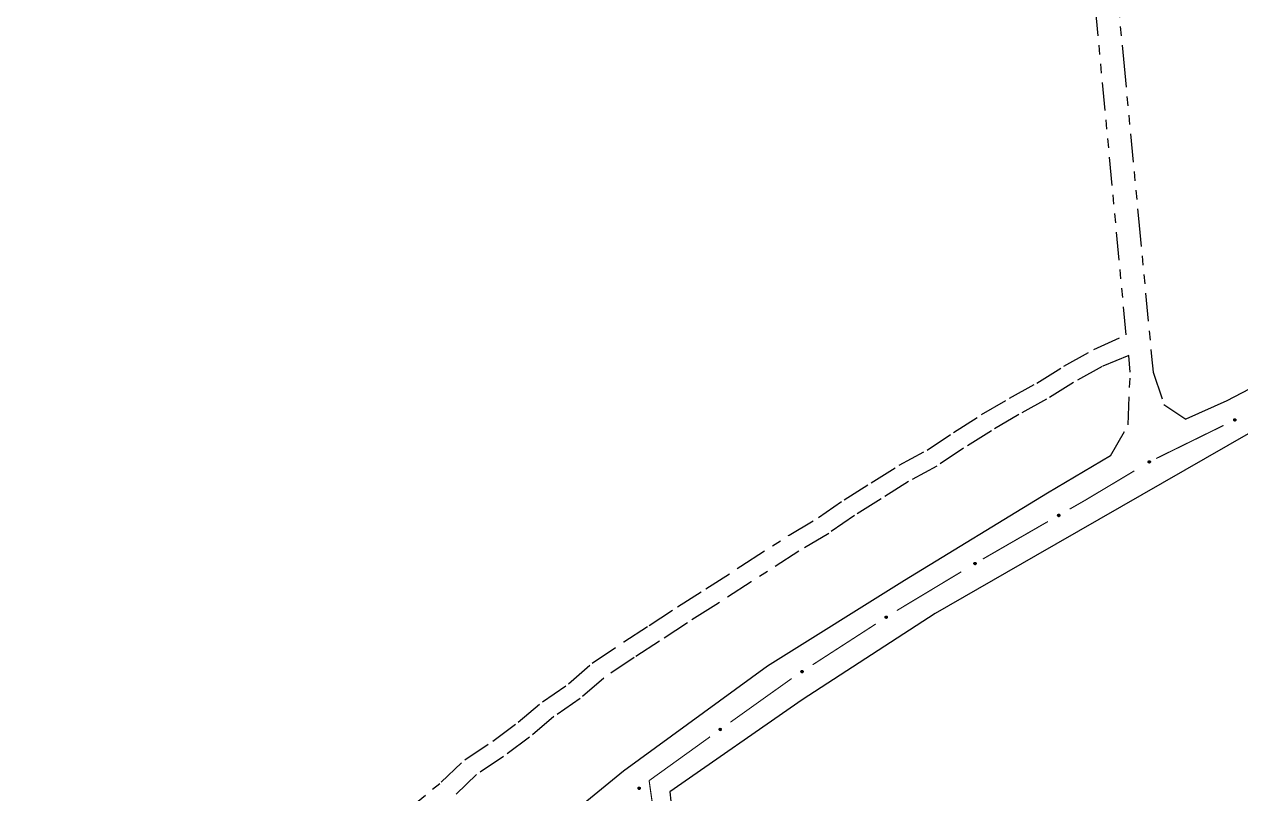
# Model space of a CAD drawing. Extents: x 211453 to 215163, y 4877397 to 4881305.
# Drawn here: x 214344 to 214538.2, y 4879964.3 to 4880087.2 of the extents above; entities that cross this region are included whole.
import ezdxf

# ---------------------------------------------------------------- set-up
doc = ezdxf.new("R2010")
doc.units = 0
doc.header["$LTSCALE"] = 1.5
doc.header["$MEASUREMENT"] = 0
doc.linetypes.add('TRACO_25', pattern=[8, 3, -1, 1, -1, 1, -1])
for name, color, linetype in [('SV-EIXO-ROD-ESTR', 7, 'CONTINUOUS'), ('SV-EIXO-RUA-N-PAV', 6, 'CONTINUOUS'), ('SV-EST-MUNIC-PAV', 20, 'CONTINUOUS'), ('SV-RUA-NAO-PAV', 7, 'CONTINUOUS')]:
    doc.layers.add(name, color=color, linetype=linetype)

msp = doc.modelspace()

# ---------------------------------------------------------------- linework, layer by layer
at = {"layer": 'SV-EIXO-ROD-ESTR', "const_width": 0.18}
for points in [[(214524.686745, 4880017.823663), (214535.458089, 4880023.113099)], [(214513.354418, 4880011.158723), (214521.206546, 4880015.857682)], [(214510.879922, 4880009.746234), (214512.616864, 4880010.737713)], [(214512.616864, 4880010.737713), (214513.354418, 4880011.158723)], [(214506.53892, 4880007.265175), (214507.12, 4880007.6)], [(214507.12, 4880007.6), (214507.406037, 4880007.763275)], [(214497.007944, 4880001.773318), (214506.53892, 4880007.265175)], [(214483.284495, 4879993.547777), (214493.566802, 4879999.73439)], [(214469.833804, 4879984.883651), (214479.912238, 4879991.397111)], [(214456.717424, 4879975.725681), (214466.486839, 4879982.694075)], [(214443.729598, 4879966.391003), (214453.465497, 4879973.396539)], [(214443.72515, 4879966.387575), (214443.729598, 4879966.391003)]]:
    msp.add_lwpolyline(points, dxfattribs=at)
at = {"layer": 'SV-EIXO-ROD-ESTR'}
for points in [[(214537.075822, 4880024.030149), (214537.090963, 4880024.076655), (214537.113486, 4880024.113528), (214537.141123, 4880024.138875), (214537.171386, 4880024.154906), (214537.204193, 4880024.167819), (214537.240142, 4880024.17354), (214537.281447, 4880024.171052), (214537.328205, 4880024.156191), (214537.364462, 4880024.130636), (214537.390762, 4880024.104871), (214537.409295, 4880024.074277), (214537.421305, 4880024.042197), (214537.426013, 4880024.004658), (214537.423084, 4880023.962824), (214537.407002, 4880023.916168), (214537.384673, 4880023.88017), (214537.357298, 4880023.856355), (214537.326423, 4880023.837918), (214537.292772, 4880023.825137), (214537.257451, 4880023.819724), (214537.215336, 4880023.822749), (214537.169497, 4880023.839232), (214537.133339, 4880023.861092), (214537.109146, 4880023.888126), (214537.091679, 4880023.918931), (214537.078327, 4880023.951679), (214537.071071, 4880023.987576), (214537.075822, 4880024.030149)], [(214523.422509, 4880017.325477), (214523.43765, 4880017.371983), (214523.460173, 4880017.408856), (214523.48781, 4880017.434203), (214523.518072, 4880017.450234), (214523.550879, 4880017.463147), (214523.586828, 4880017.468868), (214523.628134, 4880017.466381), (214523.674892, 4880017.45152), (214523.711148, 4880017.425964), (214523.737448, 4880017.400199), (214523.755981, 4880017.369605), (214523.767991, 4880017.337525), (214523.7727, 4880017.299987), (214523.76977, 4880017.258152), (214523.753689, 4880017.211497), (214523.73136, 4880017.175499), (214523.703984, 4880017.151683), (214523.67311, 4880017.133247), (214523.639458, 4880017.120465), (214523.604138, 4880017.115052), (214523.562022, 4880017.118078), (214523.516183, 4880017.13456), (214523.480026, 4880017.156421), (214523.455832, 4880017.183454), (214523.438366, 4880017.214259), (214523.425014, 4880017.247007), (214523.417758, 4880017.282904), (214523.422509, 4880017.325477)], [(214508.963626, 4880008.779128), (214508.975846, 4880008.826485), (214508.996033, 4880008.864687), (214509.022041, 4880008.891704), (214509.051248, 4880008.909585), (214509.083189, 4880008.924513), (214509.118712, 4880008.932458), (214509.160093, 4880008.932543), (214509.207685, 4880008.920618), (214509.24546, 4880008.897366), (214509.273311, 4880008.873286), (214509.29371, 4880008.843904), (214509.307691, 4880008.812632), (214509.314724, 4880008.775459), (214509.314401, 4880008.733523), (214509.301251, 4880008.685958), (214509.281204, 4880008.648642), (214509.255362, 4880008.623171), (214509.225693, 4880008.60285), (214509.192902, 4880008.588001), (214509.157986, 4880008.580402), (214509.115764, 4880008.580804), (214509.068989, 4880008.594405), (214509.031542, 4880008.613975), (214509.005715, 4880008.639452), (214508.986367, 4880008.669111), (214508.971005, 4880008.700966), (214508.961531, 4880008.736342), (214508.963626, 4880008.779128)], [(214495.590549, 4880001.083646), (214495.602577, 4880001.131052), (214495.622609, 4880001.169336), (214495.648507, 4880001.196457), (214495.677641, 4880001.214457), (214495.709521, 4880001.229514), (214495.745012, 4880001.237604), (214495.786392, 4880001.237857), (214495.834031, 4880001.226124), (214495.871901, 4880001.203026), (214495.899849, 4880001.179059), (214495.920367, 4880001.14976), (214495.934476, 4880001.118545), (214495.941659, 4880001.081401), (214495.941506, 4880001.039464), (214495.92855, 4880000.991846), (214495.908654, 4880000.954449), (214495.882916, 4880000.928873), (214495.85333, 4880000.908432), (214495.820599, 4880000.89345), (214495.785714, 4880000.88571), (214495.74349, 4880000.88594), (214495.696661, 4880000.899351), (214495.659135, 4880000.918769), (214495.633204, 4880000.944141), (214495.613736, 4880000.973722), (214495.598245, 4880001.005514), (214495.588628, 4880001.040851), (214495.590549, 4880001.083646)], [(214481.411554, 4879992.497153), (214481.42115, 4879992.54511), (214481.439203, 4879992.584366), (214481.463685, 4879992.612773), (214481.491863, 4879992.632234), (214481.522934, 4879992.648897), (214481.557966, 4879992.658786), (214481.59928, 4879992.661148), (214481.647455, 4879992.65186), (214481.686453, 4879992.630723), (214481.715587, 4879992.608212), (214481.737572, 4879992.579997), (214481.753254, 4879992.549542), (214481.762322, 4879992.512813), (214481.764308, 4879992.470923), (214481.753796, 4879992.422706), (214481.735833, 4879992.384343), (214481.711432, 4879992.357488), (214481.682927, 4879992.335565), (214481.651002, 4879992.318934), (214481.616558, 4879992.309425), (214481.574377, 4879992.307502), (214481.526925, 4879992.318508), (214481.488457, 4879992.335987), (214481.461267, 4879992.360005), (214481.440316, 4879992.388554), (214481.423224, 4879992.419514), (214481.411817, 4879992.454316), (214481.411554, 4879992.497153)], [(214467.973641, 4879983.81254), (214467.983237, 4879983.860497), (214468.001291, 4879983.899753), (214468.025772, 4879983.92816), (214468.053951, 4879983.947621), (214468.085021, 4879983.964284), (214468.120054, 4879983.974173), (214468.161367, 4879983.976535), (214468.209543, 4879983.967247), (214468.24854, 4879983.94611), (214468.277675, 4879983.923599), (214468.29966, 4879983.895384), (214468.315341, 4879983.864929), (214468.32441, 4879983.8282), (214468.326395, 4879983.78631), (214468.315883, 4879983.738093), (214468.29792, 4879983.69973), (214468.273519, 4879983.672875), (214468.245014, 4879983.650952), (214468.213089, 4879983.634321), (214468.178645, 4879983.624812), (214468.136464, 4879983.622889), (214468.089012, 4879983.633895), (214468.050545, 4879983.651374), (214468.023354, 4879983.675392), (214468.002403, 4879983.703941), (214467.985311, 4879983.734901), (214467.973905, 4879983.769703), (214467.973641, 4879983.81254)], [(214454.908291, 4879974.570465), (214454.915679, 4879974.618812), (214454.931915, 4879974.658854), (214454.955069, 4879974.688352), (214454.982327, 4879974.709085), (214455.012602, 4879974.727154), (214455.047144, 4879974.738637), (214455.088306, 4879974.74289), (214455.136856, 4879974.735819), (214455.176782, 4879974.716491), (214455.206916, 4879974.695338), (214455.230171, 4879974.668161), (214455.247232, 4879974.638456), (214455.257974, 4879974.602181), (214455.261876, 4879974.560426), (214455.253585, 4879974.511778), (214455.237398, 4879974.472632), (214455.214253, 4879974.444687), (214455.186782, 4879974.421482), (214455.155653, 4879974.403405), (214455.121681, 4879974.392328), (214455.079633, 4879974.388474), (214455.031726, 4879974.397294), (214454.992498, 4879974.412993), (214454.964236, 4879974.435739), (214454.941998, 4879974.463299), (214454.923506, 4879974.493443), (214454.910517, 4879974.527686), (214454.908291, 4879974.570465)], [(214441.959866, 4879965.166405), (214441.965466, 4879965.214992), (214441.980214, 4879965.255604), (214442.002264, 4879965.285937), (214442.028738, 4879965.307661), (214442.058325, 4879965.326835), (214442.092421, 4879965.339585), (214442.133397, 4879965.345353), (214442.182176, 4879965.340078), (214442.222787, 4879965.322236), (214442.253682, 4879965.30221), (214442.277923, 4879965.275908), (214442.296068, 4879965.246853), (214442.308141, 4879965.210999), (214442.313581, 4879965.169416), (214442.30709, 4879965.120496), (214442.292358, 4879965.080779), (214442.27026, 4879965.052), (214442.243664, 4879965.027796), (214442.213223, 4879965.008583), (214442.179682, 4879964.996261), (214442.137805, 4879964.990859), (214442.089605, 4879964.997905), (214442.049825, 4879965.012146), (214442.020743, 4879965.033834), (214441.997504, 4879965.060555), (214441.977912, 4879965.089997), (214441.963669, 4879965.123736), (214441.959866, 4879965.166405)]]:
    msp.add_lwpolyline(points, close=True, dxfattribs=at)
for points in [[(214537.071071, 4880023.987576), (214537.328205, 4880024.156191)], [(214537.074994, 4880024.007619), (214537.302492, 4880024.16038)], [(214537.075822, 4880024.030149), (214537.281447, 4880024.171052)], [(214537.078327, 4880023.951679), (214537.364462, 4880024.130636)], [(214537.079007, 4880023.971585), (214537.342025, 4880024.141789)], [(214537.085099, 4880024.055146), (214537.254342, 4880024.168658)], [(214537.08792, 4880023.937958), (214537.372361, 4880024.117161)], [(214537.090963, 4880024.076655), (214537.240142, 4880024.17354)], [(214537.091679, 4880023.918931), (214537.390762, 4880024.104871)], [(214537.102935, 4880023.904286), (214537.399602, 4880024.086453)], [(214537.103712, 4880024.09773), (214537.214656, 4880024.165892)], [(214537.109146, 4880023.888126), (214537.409295, 4880024.074277)], [(214537.113486, 4880024.113528), (214537.204193, 4880024.167819)], [(214537.124697, 4880023.875449), (214537.412812, 4880024.056456)], [(214537.133339, 4880023.861092), (214537.421305, 4880024.042197)], [(214537.153808, 4880023.85022), (214537.419876, 4880024.020401)], [(214537.169497, 4880023.839232), (214537.426013, 4880024.004658)], [(214537.195189, 4880023.834056), (214537.422041, 4880023.98194)], [(214537.215336, 4880023.822749), (214537.423084, 4880023.962824)], [(214537.240288, 4880023.825799), (214537.408284, 4880023.93566)], [(214537.257451, 4880023.819724), (214537.407002, 4880023.916168)], [(214537.278727, 4880023.824914), (214537.390294, 4880023.894902)], [(214537.292772, 4880023.825137), (214537.384673, 4880023.88017)], [(214523.417758, 4880017.282904), (214523.674892, 4880017.45152)], [(214523.421681, 4880017.302947), (214523.649179, 4880017.455708)], [(214523.422509, 4880017.325477), (214523.628134, 4880017.466381)], [(214523.425014, 4880017.247007), (214523.711148, 4880017.425964)], [(214523.425694, 4880017.266914), (214523.688711, 4880017.437117)], [(214523.431785, 4880017.350474), (214523.601028, 4880017.463987)], [(214523.434606, 4880017.233286), (214523.719047, 4880017.41249)], [(214523.43765, 4880017.371983), (214523.586828, 4880017.468868)], [(214523.438366, 4880017.214259), (214523.737448, 4880017.400199)], [(214523.449621, 4880017.199615), (214523.746288, 4880017.381782)], [(214523.450398, 4880017.393058), (214523.561342, 4880017.46122)], [(214523.455832, 4880017.183454), (214523.755981, 4880017.369605)], [(214523.460173, 4880017.408856), (214523.550879, 4880017.463147)], [(214523.471383, 4880017.170777), (214523.759498, 4880017.351785)], [(214523.480026, 4880017.156421), (214523.767991, 4880017.337525)], [(214523.500494, 4880017.145548), (214523.766563, 4880017.315729)], [(214523.516183, 4880017.13456), (214523.7727, 4880017.299987)], [(214523.541875, 4880017.129385), (214523.768728, 4880017.277268)], [(214523.562022, 4880017.118078), (214523.76977, 4880017.258152)], [(214523.586974, 4880017.121128), (214523.75497, 4880017.230988)], [(214523.604138, 4880017.115052), (214523.753689, 4880017.211497)], [(214523.625414, 4880017.120242), (214523.736981, 4880017.19023)], [(214523.639458, 4880017.120465), (214523.73136, 4880017.175499)], [(214508.961531, 4880008.736342), (214509.207685, 4880008.920618)], [(214508.963626, 4880008.779128), (214509.160093, 4880008.932543)], [(214508.9642, 4880008.75659), (214509.181761, 4880008.9232)], [(214508.970446, 4880008.720876), (214509.222373, 4880008.907102)], [(214508.971005, 4880008.700966), (214509.24546, 4880008.897366)], [(214508.971331, 4880008.804653), (214509.133189, 4880008.928469)], [(214508.975846, 4880008.826485), (214509.118712, 4880008.932458)], [(214508.981432, 4880008.687868), (214509.254181, 4880008.884409)], [(214508.986367, 4880008.669111), (214509.273311, 4880008.873286)], [(214508.98726, 4880008.848312), (214509.093752, 4880008.92324)], [(214508.996033, 4880008.864687), (214509.083189, 4880008.924513)], [(214508.998511, 4880008.655195), (214509.283278, 4880008.855454)], [(214509.005715, 4880008.639452), (214509.29371, 4880008.843904)], [(214509.022024, 4880008.627766), (214509.298328, 4880008.826336)], [(214509.031542, 4880008.613975), (214509.307691, 4880008.812632)], [(214509.052647, 4880008.604395), (214509.30762, 4880008.79079)], [(214509.068989, 4880008.594405), (214509.314724, 4880008.775459)], [(214509.094953, 4880008.590836), (214509.312172, 4880008.752538)], [(214509.115764, 4880008.580804), (214509.314401, 4880008.733523)], [(214509.140478, 4880008.585399), (214509.301319, 4880008.705492)], [(214509.157986, 4880008.580402), (214509.301251, 4880008.685958)], [(214509.178898, 4880008.586905), (214509.285898, 4880008.663694)], [(214509.192902, 4880008.588001), (214509.281204, 4880008.648642)], [(214495.588628, 4880001.040851), (214495.834031, 4880001.226124)], [(214495.590549, 4880001.083646), (214495.786392, 4880001.237857)], [(214495.591215, 4880001.06111), (214495.808097, 4880001.228601)], [(214495.597605, 4880001.025422), (214495.848774, 4880001.212669)], [(214495.59815, 4880001.109202), (214495.759504, 4880001.233673)], [(214495.598245, 4880001.005514), (214495.871901, 4880001.203026)], [(214495.602577, 4880001.131052), (214495.745012, 4880001.237604)], [(214495.608725, 4880000.992458), (214495.880674, 4880001.190104)], [(214495.613736, 4880000.973722), (214495.899849, 4880001.179059)], [(214495.613902, 4880001.152925), (214495.720089, 4880001.228284)], [(214495.622609, 4880001.169336), (214495.709521, 4880001.229514)], [(214495.625937, 4880000.959855), (214495.909889, 4880001.161268)], [(214495.633204, 4880000.944141), (214495.920367, 4880001.14976)], [(214495.649561, 4880000.932521), (214495.925057, 4880001.132211)], [(214495.659135, 4880000.918769), (214495.934476, 4880001.118545)], [(214495.680278, 4880000.909275), (214495.934493, 4880001.096703)], [(214495.696661, 4880000.899351), (214495.941659, 4880001.081401)], [(214495.722639, 4880000.895888), (214495.939201, 4880001.058469)], [(214495.74349, 4880000.88594), (214495.941506, 4880001.039464)], [(214495.768186, 4880000.890636), (214495.928538, 4880001.01138)], [(214495.785714, 4880000.88571), (214495.92855, 4880000.991846)], [(214495.806599, 4880000.892297), (214495.913287, 4880000.96952)], [(214495.820599, 4880000.89345), (214495.908654, 4880000.954449)], [(214481.411554, 4879992.497153), (214481.59928, 4879992.661148)], [(214481.411817, 4879992.454316), (214481.647455, 4879992.65186)], [(214481.413368, 4879992.47468), (214481.621429, 4879992.653012)], [(214481.417842, 4879992.523063), (214481.57264, 4879992.655599)], [(214481.42115, 4879992.54511), (214481.557966, 4879992.658786)], [(214481.42157, 4879992.439364), (214481.662865, 4879992.639174)], [(214481.423224, 4879992.419514), (214481.686453, 4879992.630723)], [(214481.431345, 4879992.567532), (214481.533551, 4879992.648208)], [(214481.434356, 4879992.40701), (214481.695874, 4879992.618265)], [(214481.439203, 4879992.584366), (214481.522934, 4879992.648897)], [(214481.440316, 4879992.388554), (214481.715587, 4879992.608212)], [(214481.453207, 4879992.375327), (214481.726521, 4879992.590956)], [(214481.461267, 4879992.360005), (214481.737572, 4879992.579997)], [(214481.478194, 4879992.349234), (214481.743151, 4879992.562711)], [(214481.488457, 4879992.335987), (214481.753254, 4879992.549542)], [(214481.510057, 4879992.327584), (214481.754385, 4879992.52773)], [(214481.526925, 4879992.318508), (214481.762322, 4879992.512813)], [(214481.553045, 4879992.316374), (214481.761036, 4879992.489786)], [(214481.574377, 4879992.307502), (214481.764308, 4879992.470923)], [(214481.598801, 4879992.313451), (214481.752788, 4879992.442214)], [(214481.616558, 4879992.309425), (214481.753796, 4879992.422706)], [(214481.63708, 4879992.317069), (214481.739691, 4879992.399631)], [(214481.651002, 4879992.318934), (214481.735833, 4879992.384343)], [(214467.973641, 4879983.81254), (214468.161367, 4879983.976535)], [(214467.973905, 4879983.769703), (214468.209543, 4879983.967247)], [(214467.975455, 4879983.790067), (214468.183516, 4879983.968399)], [(214467.97993, 4879983.83845), (214468.134728, 4879983.970986)], [(214467.983237, 4879983.860497), (214468.120054, 4879983.974173)], [(214467.983657, 4879983.754751), (214468.224953, 4879983.954561)], [(214467.985311, 4879983.734901), (214468.24854, 4879983.94611)], [(214467.993432, 4879983.882919), (214468.095638, 4879983.963595)], [(214467.996443, 4879983.722397), (214468.257962, 4879983.933652)], [(214468.001291, 4879983.899753), (214468.085021, 4879983.964284)], [(214468.002403, 4879983.703941), (214468.277675, 4879983.923599)], [(214468.015295, 4879983.690714), (214468.288609, 4879983.906343)], [(214468.023354, 4879983.675392), (214468.29966, 4879983.895384)], [(214468.040282, 4879983.664621), (214468.305238, 4879983.878098)], [(214468.050545, 4879983.651374), (214468.315341, 4879983.864929)], [(214468.072145, 4879983.642971), (214468.316473, 4879983.843117)], [(214468.089012, 4879983.633895), (214468.32441, 4879983.8282)], [(214468.115133, 4879983.631761), (214468.323123, 4879983.805173)], [(214468.136464, 4879983.622889), (214468.326395, 4879983.78631)], [(214468.160888, 4879983.628838), (214468.314876, 4879983.757601)], [(214468.178645, 4879983.624812), (214468.315883, 4879983.738093)], [(214468.199167, 4879983.632456), (214468.301779, 4879983.715018)], [(214468.213089, 4879983.634321), (214468.29792, 4879983.69973)], [(214454.908291, 4879974.570465), (214455.088306, 4879974.74289)], [(214454.910517, 4879974.527686), (214455.136856, 4879974.735819)], [(214454.911133, 4879974.5481), (214455.110804, 4879974.735777)], [(214454.913386, 4879974.596637), (214455.061949, 4879974.736126)], [(214454.915679, 4879974.618812), (214455.047144, 4879974.738637)], [(214454.920944, 4879974.513196), (214455.152831, 4879974.723852)], [(214454.923506, 4879974.493443), (214455.176782, 4879974.716491)], [(214454.924836, 4879974.641678), (214455.023239, 4879974.726952)], [(214454.931915, 4879974.658854), (214455.012602, 4879974.727154)], [(214454.935199, 4879974.481462), (214455.186764, 4879974.704478)], [(214454.941998, 4879974.463299), (214455.206916, 4879974.695338)], [(214454.955483, 4879974.450676), (214455.21863, 4879974.678601)], [(214454.964236, 4879974.435739), (214455.230171, 4879974.668161)], [(214454.981639, 4879974.425755), (214455.236536, 4879974.651148)], [(214454.992498, 4879974.412993), (214455.247232, 4879974.638456)], [(214455.01446, 4879974.405588), (214455.249361, 4879974.616718)], [(214455.031726, 4879974.397294), (214455.257974, 4879974.602181)], [(214455.057917, 4879974.396359), (214455.257744, 4879974.579119)], [(214455.079633, 4879974.388474), (214455.261876, 4879974.560426)], [(214455.103758, 4879974.395536), (214455.251684, 4879974.531219)], [(214455.121681, 4879974.392328), (214455.253585, 4879974.511778)], [(214455.141831, 4879974.400904), (214455.240552, 4879974.488081)], [(214455.155653, 4879974.403405), (214455.237398, 4879974.472632)], [(214441.959866, 4879965.166405), (214442.133397, 4879965.345353)], [(214441.963531, 4879965.144159), (214442.156143, 4879965.339075)], [(214441.963669, 4879965.123736), (214442.182176, 4879965.340078)], [(214441.963992, 4879965.192746), (214442.107308, 4879965.337622)], [(214441.965466, 4879965.214992), (214442.092421, 4879965.339585)], [(214441.973773, 4879965.238179), (214442.068963, 4879965.327025)], [(214441.974624, 4879965.109641), (214442.198581, 4879965.328709)], [(214441.977912, 4879965.089997), (214442.222787, 4879965.322236)], [(214441.980214, 4879965.255604), (214442.058325, 4879965.326835)], [(214441.99004, 4879965.078455), (214442.233205, 4879965.310599)], [(214441.997504, 4879965.060555), (214442.253682, 4879965.30221)], [(214442.011445, 4879965.048438), (214442.266004, 4879965.285916)], [(214442.020743, 4879965.033834), (214442.277923, 4879965.275908)], [(214442.038503, 4879965.024499), (214442.284911, 4879965.259142)], [(214442.049825, 4879965.012146), (214442.296068, 4879965.246853)], [(214442.072046, 4879965.005557), (214442.298998, 4879965.225209)], [(214442.089605, 4879964.997905), (214442.308141, 4879965.210999)], [(214442.115813, 4879964.997937), (214442.308762, 4879965.187944)], [(214442.137805, 4879964.990859), (214442.313581, 4879965.169416)], [(214442.161654, 4879964.998806), (214442.304473, 4879965.139853)], [(214442.179682, 4879964.996261), (214442.30709, 4879965.120496)], [(214442.199503, 4879965.005574), (214442.29494, 4879965.096334)], [(214442.213223, 4879965.008583), (214442.292358, 4879965.080779)]]:
    msp.add_lwpolyline(points, dxfattribs=at)
at = {"layer": 'SV-EIXO-RUA-N-PAV', "const_width": 0.18}
msp.add_lwpolyline([(214443.729598, 4879966.391003), (214445.138685, 4879956.490777)], dxfattribs=at)
at = {"layer": 'SV-EST-MUNIC-PAV', "linetype": 'Continuous'}
for points in [[(214575.03678, 4880046.661486, 14.25305), (214557.375018, 4880038.243109, 14.351161), (214535.955583, 4880027.05495, 14.488518), (214529.434593, 4880024.099328, 14.086259)], [(214573.521669, 4880038.820702, 14.076447), (214559.457885, 4880032.70207, 14.567008), (214539.378043, 4880021.783741, 14.547385), (214505.420561, 4880002.308564, 14.547385), (214489.404223, 4879993.077699, 14.655309), (214468.166283, 4879979.289175, 14.655309), (214447.027418, 4879964.578099, 14.861343)], [(214517.386336, 4880018.269526, 14.223616), (214507.329578, 4880012.317439, 14.674931), (214484.532046, 4879998.329129, 14.812287), (214462.624142, 4879984.690727, 14.83191), (214439.648283, 4879967.912082, 15.136057), (214416.233898, 4879948.763198, 15.194924), (214391.426503, 4879926.736092, 15.263603), (214358.754171, 4879889.454216, 15.760094), (214323.236771, 4879838.566545, 15.750117), (214231.588937, 4879708.812531, 15.450807), (214186.400529, 4879642.951266, 15.301151), (214027.373337, 4879415.980058, 13.666468), (213952.793262, 4879310.567032, 12.407768), (213912.41775, 4879252.646927, 12.986771)]]:
    msp.add_polyline3d(points, dxfattribs=at)
at = {"layer": 'SV-RUA-NAO-PAV', "linetype": 'TRACO_25'}
for points in [[(214505.961356, 4880210.931934, 13.026649), (214515.85387, 4880119.688329, 14.184371), (214519.465509, 4880081.603117, 14.184371), (214521.878202, 4880056.160952, 14.184371), (214523.968748, 4880034.11587, 14.341351), (214524.209382, 4880031.627124, 14.341351), (214525.936711, 4880026.431248, 14.26286), (214529.434593, 4880024.099328, 14.341351)], [(214404.518979, 4879961.199418, 15.263603), (214410.52647, 4879966.12421, 15.263603), (214414.277538, 4879969.703131, 15.263603), (214418.749863, 4879972.706832, 15.273414), (214422.789036, 4879975.701518, 15.273414), (214426.715467, 4879978.994107, 15.273414), (214430.879297, 4879981.867488, 15.273414), (214434.644747, 4879985.149849, 15.273414), (214439.67814, 4879988.55079, 15.273414), (214443.726505, 4879991.156963, 15.273414), (214448.23545, 4879994.134269, 15.273414), (214452.764696, 4879996.991364, 15.273414), (214458.390802, 4880000.631897, 15.253792), (214466.072841, 4880005.603521, 15.24398), (214470.774526, 4880008.386063, 15.24398), (214474.853059, 4880011.235532, 15.194924), (214479.191714, 4880013.943304, 15.136057), (214483.637055, 4880016.741951, 15.018323), (214488.137821, 4880019.181548, 14.930022), (214492.309561, 4880021.97384, 14.930022), (214496.812248, 4880024.831221, 14.930022), (214501.288492, 4880027.456975, 14.930022), (214505.649087, 4880029.866085, 14.930022), (214509.965618, 4880032.565098, 14.930022), (214514.765952, 4880035.222458, 14.930022), (214519.91644, 4880037.554207, 14.154938), (214512.433262, 4880117.239362, 14.331539)], [(214447.027418, 4879964.578099, 14.851533), (214448.485132, 4879951.474629, 14.910399), (214468.683176, 4879885.917916, 14.910399), (214502.802452, 4879726.158421, 14.093931), (214505.044345, 4879716.110055, 13.774666), (214507.436123, 4879705.489421, 13.405516), (214509.980061, 4879695.976552, 11.400134), (214566.059468, 4879700.147723, 11.400134), (214576.835304, 4879701.559115, 10.941191), (214579.829061, 4879701.950167, 10.941191), (214643.724544, 4879710.314106, 10.941191), (214648.833629, 4879713.62383, 10.671811), (214650.800441, 4879717.864017, 10.611949), (214639.070869, 4879772.123412, 11.869054), (214615.968459, 4879875.77293, 12.996458), (214598.259867, 4879948.945241, 13.92928), (214578.714169, 4880032.919138, 14.125504), (214576.781831, 4880037.510031, 14.223616), (214573.521669, 4880038.820702, 14.282483)], [(214517.386336, 4880018.269526, 14.223616), (214520.230787, 4880023.186866, 14.360972), (214520.557285, 4880031.616883, 14.341351), (214520.303703, 4880034.290463, 14.341351), (214516.076078, 4880032.518715, 14.930022), (214511.488425, 4880029.979091, 14.930022), (214507.170816, 4880027.279404, 14.930022), (214502.773063, 4880024.849765, 14.930022), (214498.375399, 4880022.270106, 14.930022), (214493.947875, 4880019.460422, 14.930022), (214489.690342, 4880016.610707, 14.930022), (214485.152633, 4880014.151086, 15.018323), (214480.785063, 4880011.4014, 15.136057), (214476.507429, 4880008.731712, 15.194924), (214472.399881, 4880005.861971, 15.24398), (214467.652416, 4880003.052336, 15.24398), (214460.020682, 4879998.113268, 15.253792), (214454.379936, 4879994.463262, 15.273414), (214449.862453, 4879991.613587, 15.273414), (214445.365036, 4879988.643893, 15.273414), (214441.330071, 4879986.046347, 15.273414), (214436.477071, 4879982.767292, 15.273414), (214432.722768, 4879979.494649, 15.273414), (214428.535246, 4879976.604918, 15.273414), (214424.647886, 4879973.345093, 15.273414), (214420.480478, 4879970.255333, 15.273414), (214416.162987, 4879967.35562, 15.263603), (214412.515711, 4879963.87573, 15.263603)]]:
    msp.add_polyline3d(points, dxfattribs=at)

doc.saveas('drawing.dxf')
